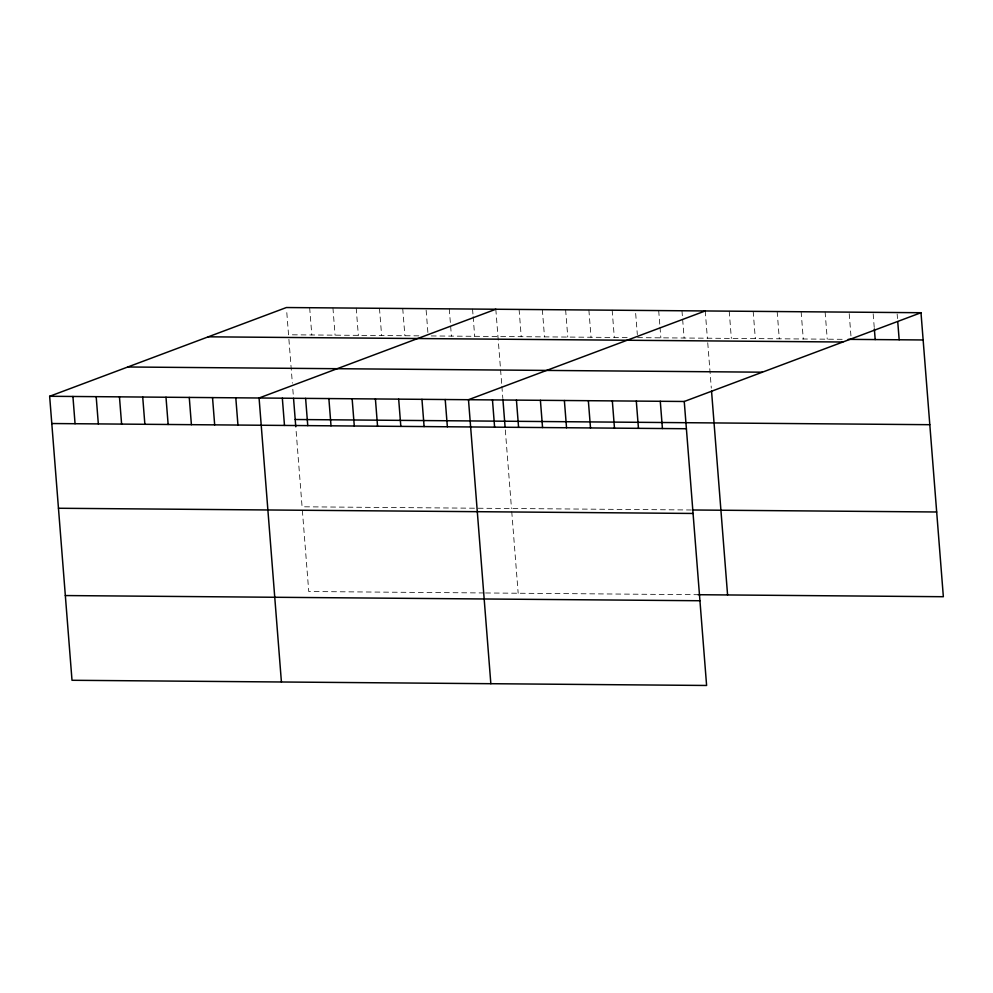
<?xml version="1.0" encoding="UTF-8"?>
<svg xmlns="http://www.w3.org/2000/svg" width="993" height="993" viewBox="0 0 993 993"><rect width="100%" height="100%" fill="white"/><g stroke="black" fill="none" stroke-linecap="round" stroke-linejoin="round"><path stroke-width="0.74" stroke-dasharray="4.96 3.72" d="M418.847 335.845L288.541 334.778L286.642 310.561M431.26 335.944L629.823 337.57M637.568 337.632L842.238 339.308M691.438 509.98L302.083 506.79L295.902 428.231M484.038 592.958L308.749 591.518L302.319 509.819M485.589 592.97L698.116 594.708M897.151 314.049L897.498 318.579M873.17 313.85L874.237 327.467M849.201 313.651L850.989 336.354M825.109 311.939L827.243 339.184M801.128 311.74L803.275 338.985M777.159 311.554L779.306 338.799M753.178 311.355L755.325 338.601M729.21 311.157L731.357 338.402M705.241 310.958L707.376 338.203M707.736 342.746L711.311 388.139M681.968 310.772L684.115 338.017M658.694 310.573L659.886 325.716M660.01 327.231L660.841 337.819M635.669 313.416L637.332 334.604M612.16 310.201L614.307 337.446M588.886 310.002L591.034 337.248M565.625 309.816L567.773 337.061M542.352 309.63L544.499 336.875M519.091 309.431L521.226 336.677M495.817 309.245L500.46 368.266M500.584 369.781L501.775 384.899M501.887 386.414L502.843 398.516M505.313 429.944L511.494 508.515M511.743 511.532L518.172 593.243M472.544 309.059L473.028 315.104M473.14 316.618L474.691 336.304M449.283 308.86L451.418 336.106M426.134 310.188L427.921 332.891M402.736 308.475L404.883 335.721M379.475 308.289L381.622 335.535M356.202 308.103L358.349 335.349M332.94 307.904L335.075 335.15M309.667 307.718L311.814 334.964M288.901 339.308L292.352 383.186M292.823 389.244L293.307 395.288"/><path stroke-width="1.49" d="M920.995 312.721L684.251 401.482L706.606 685.468L72.005 680.279L49.65 396.281L286.394 307.532L920.995 312.721L943.35 596.719L698.116 594.708M495.817 309.245L259.074 397.994L281.416 681.992M705.241 310.958L468.485 399.707L490.84 683.705M848.221 339.358L923.142 339.966M208.269 336.813L842.871 342.014M127.774 366.988L762.376 372.189M49.65 396.281L684.251 401.482M295.206 419.505L929.808 424.694M51.797 423.527L686.399 428.728M692.99 509.992L936.684 511.991M58.463 508.255L693.064 513.455M65.327 595.552L699.928 600.74M897.734 321.608L899.174 339.78M874.361 328.981L875.193 339.581M711.547 391.155L727.584 594.956M660.283 401.284L662.418 428.529M636.302 401.085L638.449 428.331M612.333 400.887L614.468 428.132M588.352 400.688L590.5 427.933M564.384 400.502L566.531 427.747M540.403 400.303L542.55 427.549M516.434 400.105L518.582 427.35M502.967 400.03L505.089 427.04M492.466 399.906L494.601 427.151M445.212 399.521L447.359 426.767M421.951 399.335L424.098 426.58M398.677 399.136L400.824 426.382M375.416 398.95L377.551 426.196M352.143 398.764L354.29 426.009M328.869 398.565L331.017 425.811M305.608 398.379L307.756 425.625M293.543 398.317L295.777 426.779M282.335 398.181L284.482 425.426M235.8 397.808L237.948 425.054M212.527 397.61L214.674 424.855M189.266 397.423L191.401 424.669M165.992 397.237L168.14 424.483M142.719 397.039L144.866 424.284M119.458 396.852L121.605 424.098M96.184 396.666L98.332 423.912M72.923 396.468L75.058 423.713"/></g></svg>
